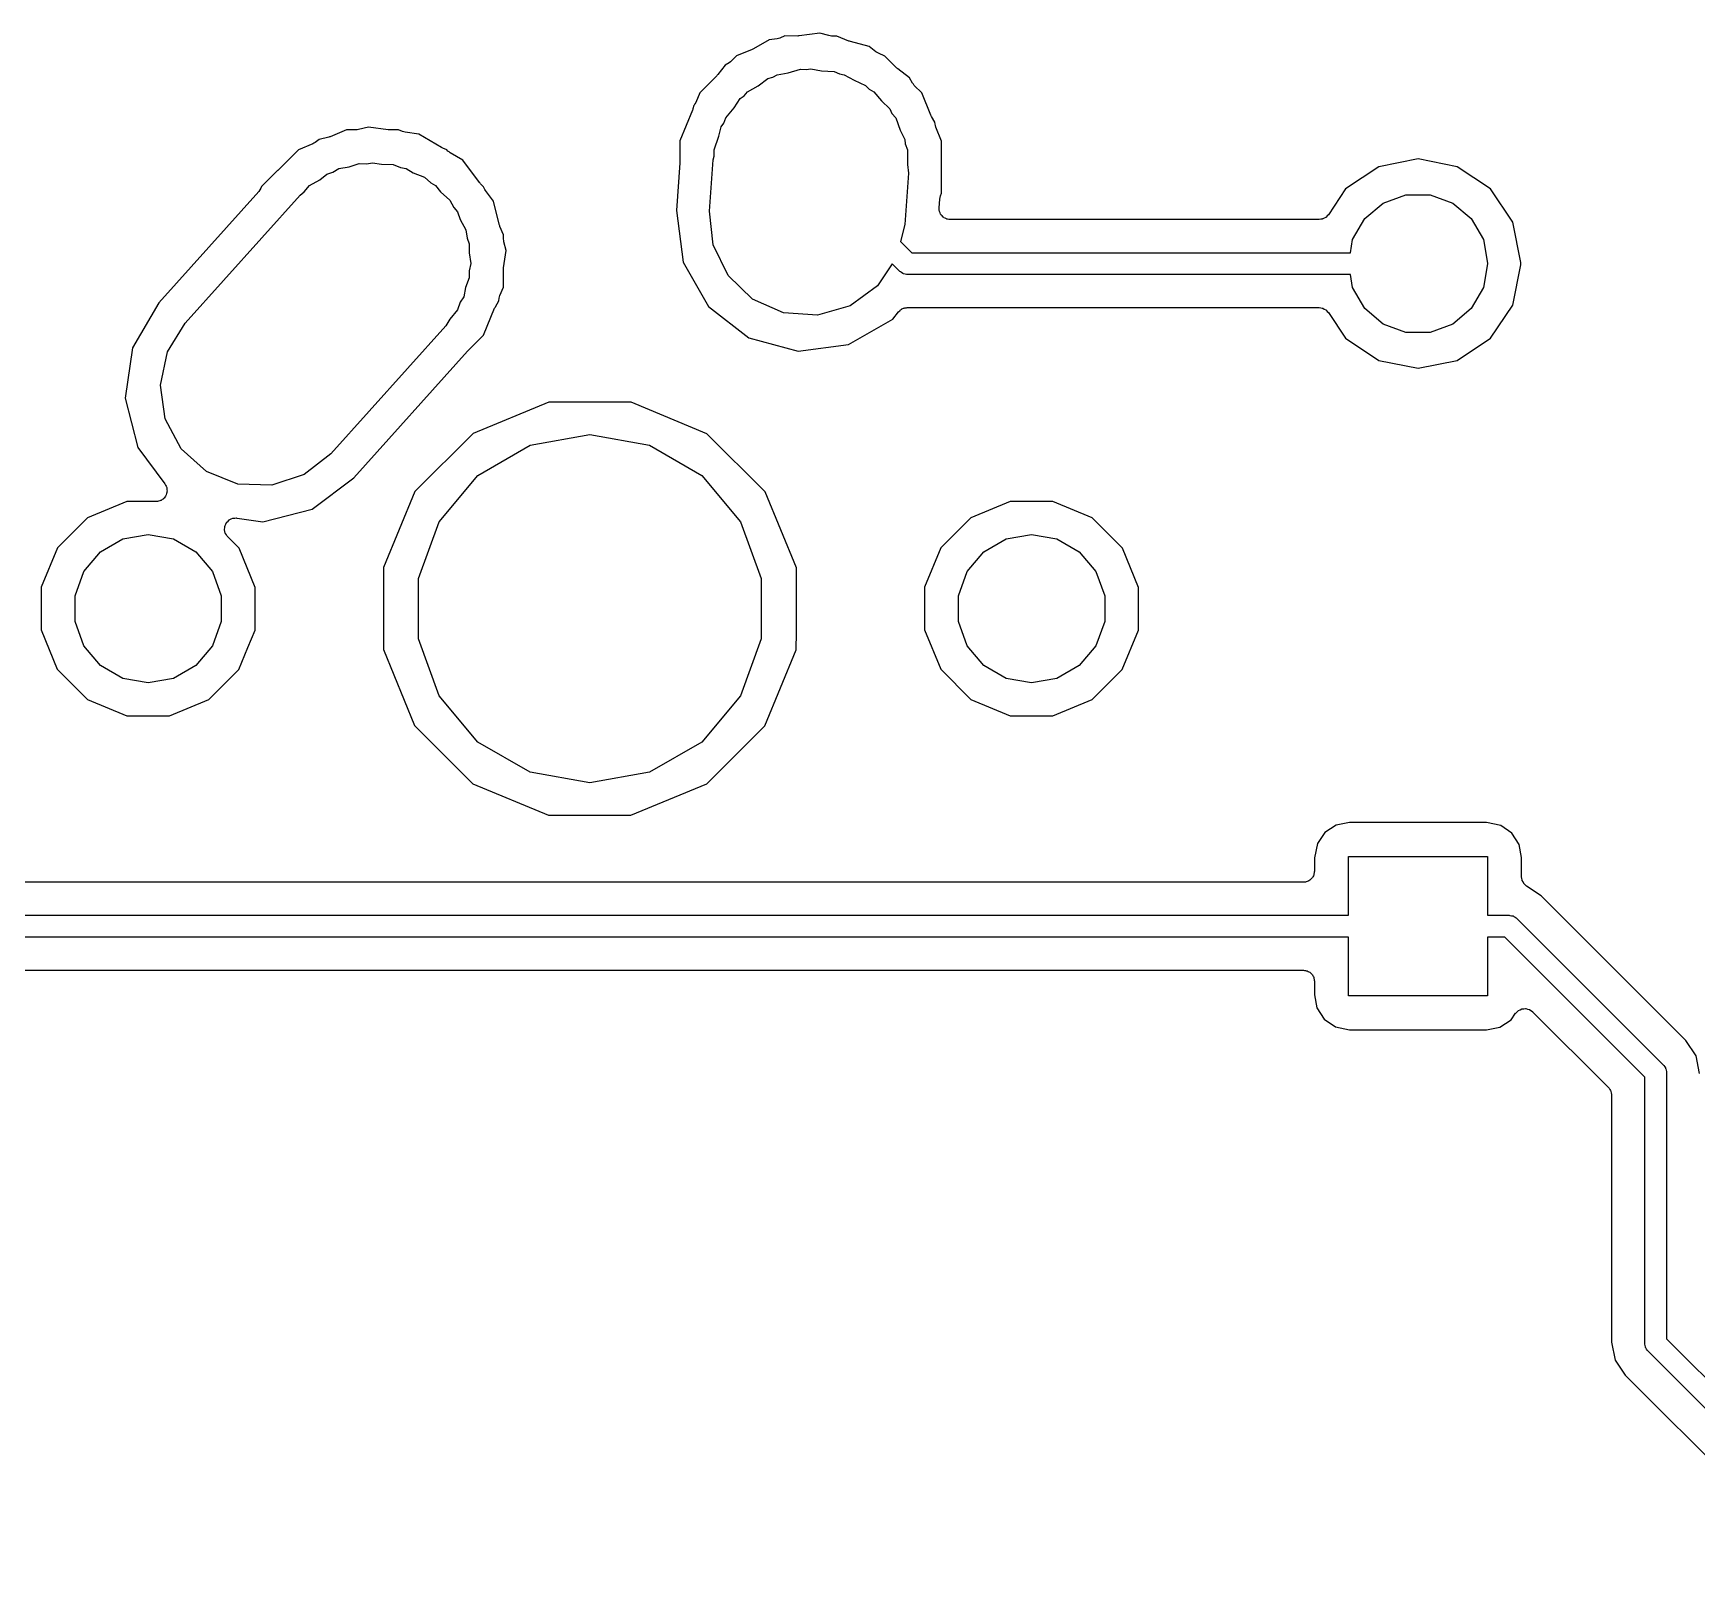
# Model space of a CAD drawing. Extents: x 29 to 257, y -104 to -29.
# Drawn here: x 203.15 to 222.28, y -87.34 to -69.58 of the extents above; entities that cross this region are included whole.
import ezdxf

# ---------------------------------------------------------------- set-up
doc = ezdxf.new("R2010")
doc.units = 0
doc.header["$MEASUREMENT"] = 0
doc.layers.add('BLACK', color=7, linetype='CONTINUOUS')

msp = doc.modelspace()

# ---------------------------------------------------------------- linework, layer by layer
at = {"layer": 'Black'}
for p, q in [((211.735, -69.6371), (211.719, -69.6407)), ((211.792, -69.6137), (211.735, -69.6371)), ((211.943, -69.6139), (211.792, -69.6137)), ((211.951, -69.6125), (211.943, -69.6139)), ((211.959, -69.6128), (211.951, -69.6125)), ((212.196, -69.5825), (211.959, -69.6128)), ((212.297, -69.6098), (212.196, -69.5825)), ((212.313, -69.6113), (212.297, -69.6098)), ((212.33, -69.6142), (212.313, -69.6113)), ((212.391, -69.6143), (212.33, -69.6142)), ((212.53, -69.6722), (212.391, -69.6143)), ((211.418, -69.7681), (211.238, -69.8425)), ((211.425, -69.7637), (211.418, -69.7681)), ((211.433, -69.7609), (211.425, -69.7637)), ((211.614, -69.657), (211.433, -69.7609)), ((211.703, -69.6457), (211.614, -69.657)), ((211.719, -69.6407), (211.703, -69.6457)), ((212.538, -69.6739), (212.53, -69.6722)), ((212.546, -69.6774), (212.538, -69.6739)), ((212.762, -69.7362), (212.546, -69.6774)), ((212.839, -69.7955), (212.762, -69.7362)), ((212.854, -69.8033), (212.839, -69.7955)), ((212.868, -69.8123), (212.854, -69.8033)), ((212.944, -69.844), (212.868, -69.8123)), ((211.105, -69.9486), (211.02, -70.0585)), ((211.153, -69.9212), (211.105, -69.9486)), ((211.166, -69.9105), (211.153, -69.9212)), ((211.18, -69.9009), (211.166, -69.9105)), ((211.238, -69.8425), (211.18, -69.9009)), ((211.831, -70.0364), (211.972, -69.9959)), ((211.972, -69.9959), (212.036, -70.0003)), ((212.036, -70.0003), (212.09, -69.9907)), ((212.09, -69.9907), (212.214, -70.0126)), ((212.214, -70.0126), (212.361, -70.0228)), ((212.361, -70.0228), (212.421, -70.049)), ((213.082, -69.982), (212.944, -69.844)), ((213.089, -69.9867), (213.082, -69.982)), ((213.094, -69.9927), (213.089, -69.9867)), ((213.226, -70.0949), (213.094, -69.9927)), ((211.009, -70.0707), (210.814, -70.2658)), ((211.014, -70.064), (211.009, -70.0707)), ((211.02, -70.0585), (211.014, -70.064)), ((211.364, -70.2549), (211.484, -70.1858)), ((211.484, -70.1858), (211.596, -70.1039)), ((211.596, -70.1039), (211.655, -70.0871)), ((211.655, -70.0871), (211.704, -70.0588)), ((211.704, -70.0588), (211.831, -70.0364)), ((212.421, -70.049), (212.476, -70.0588)), ((212.476, -70.0588), (212.588, -70.1234)), ((212.588, -70.1234), (212.719, -70.1813)), ((212.719, -70.1813), (212.764, -70.2247)), ((213.261, -70.1548), (213.226, -70.0949)), ((213.271, -70.1677), (213.261, -70.1548)), ((213.281, -70.1814), (213.271, -70.1677)), ((213.367, -70.268), (213.281, -70.1814)), ((210.758, -70.393), (210.75, -70.4078)), ((210.767, -70.3789), (210.758, -70.393)), ((210.814, -70.2658), (210.767, -70.3789)), ((211.21, -70.4391), (211.28, -70.3339)), ((211.28, -70.3339), (211.325, -70.3012)), ((211.325, -70.3012), (211.364, -70.2549)), ((212.764, -70.2247), (212.816, -70.2549)), ((212.816, -70.2549), (212.905, -70.3607)), ((212.905, -70.3607), (213, -70.4525)), ((213.473, -70.5233), (213.367, -70.268)), ((210.731, -70.4661), (210.584, -70.8191)), ((210.733, -70.4581), (210.731, -70.4661)), ((210.736, -70.4507), (210.733, -70.4581)), ((210.746, -70.4128), (210.736, -70.4507)), ((210.75, -70.4078), (210.746, -70.4128)), ((211.089, -70.6178), (211.112, -70.5554)), ((211.112, -70.5554), (211.21, -70.4391)), ((213, -70.4525), (213.025, -70.5045)), ((213.025, -70.5045), (213.068, -70.5554)), ((213.068, -70.5554), (213.12, -70.698)), ((213.477, -70.5302), (213.473, -70.5233)), ((213.48, -70.5379), (213.477, -70.5302)), ((213.518, -70.604), (213.48, -70.5379)), ((206.546, -70.7776), (206.435, -70.806)), ((206.554, -70.7739), (206.546, -70.7776)), ((206.563, -70.7719), (206.554, -70.7739)), ((206.752, -70.6937), (206.563, -70.7719)), ((206.857, -70.6938), (206.752, -70.6937)), ((206.872, -70.6911), (206.857, -70.6938)), ((206.888, -70.6899), (206.872, -70.6911)), ((207.003, -70.6606), (206.888, -70.6899)), ((207.229, -70.6929), (207.003, -70.6606)), ((207.238, -70.6926), (207.229, -70.6929)), ((207.246, -70.6942), (207.238, -70.6926)), ((207.351, -70.6943), (207.246, -70.6942)), ((207.395, -70.7128), (207.351, -70.6943)), ((207.411, -70.7162), (207.395, -70.7128)), ((207.426, -70.7212), (207.411, -70.7162)), ((207.584, -70.7437), (207.426, -70.7212)), ((207.842, -70.8967), (207.584, -70.7437)), ((210.978, -70.9239), (211.035, -70.7656)), ((211.035, -70.7656), (211.062, -70.658)), ((211.062, -70.658), (211.089, -70.6178)), ((213.12, -70.698), (213.171, -70.8035)), ((213.521, -70.6282), (213.518, -70.604)), ((213.526, -70.6442), (213.521, -70.6282)), ((213.53, -70.6605), (213.526, -70.6442)), ((213.596, -70.8218), (213.53, -70.6605)), ((206.198, -70.9225), (205.96, -71.1597)), ((206.364, -70.8541), (206.198, -70.9225)), ((206.377, -70.8455), (206.364, -70.8541)), ((206.391, -70.8383), (206.377, -70.8455)), ((206.435, -70.806), (206.391, -70.8383)), ((207.85, -70.8999), (207.842, -70.8967)), ((207.858, -70.9048), (207.85, -70.8999)), ((207.904, -70.924), (207.858, -70.9048)), ((207.917, -70.9364), (207.904, -70.924)), ((207.93, -70.9456), (207.917, -70.9364)), ((207.942, -70.9559), (207.93, -70.9456)), ((208.088, -71.0428), (207.942, -70.9559)), ((210.584, -70.8191), (210.584, -71.0632)), ((210.978, -70.9976), (210.978, -70.9239)), ((213.171, -70.8035), (213.177, -70.8546)), ((213.177, -70.8546), (213.202, -70.9239)), ((213.202, -70.9239), (213.202, -71.0924)), ((213.596, -71.4209), (213.596, -70.8218)), ((205.954, -71.1659), (205.774, -71.3458)), ((205.956, -71.163), (205.954, -71.1659)), ((205.959, -71.1608), (205.956, -71.163)), ((205.96, -71.1597), (205.959, -71.1604)), ((205.959, -71.1604), (205.959, -71.1608)), ((206.593, -71.1794), (206.664, -71.1388)), ((206.664, -71.1388), (206.781, -71.1182)), ((206.781, -71.1182), (206.897, -71.0802)), ((206.897, -71.0802), (206.98, -71.083)), ((206.98, -71.083), (207.05, -71.0707)), ((207.05, -71.0707), (207.152, -71.0887)), ((207.152, -71.0887), (207.287, -71.0932)), ((207.287, -71.0932), (207.373, -71.1277)), ((207.373, -71.1277), (207.436, -71.1388)), ((207.436, -71.1388), (207.517, -71.1857)), ((208.28, -71.299), (208.088, -71.0428)), ((210.584, -71.0718), (210.546, -71.6215)), ((210.584, -71.0632), (210.583, -71.0674)), ((210.583, -71.0674), (210.584, -71.0718)), ((210.927, -71.628), (210.968, -71.0372)), ((210.968, -71.0372), (210.978, -70.9976)), ((213.202, -71.0924), (213.213, -71.192)), ((218.624, -71.1168), (218.242, -71.3723)), ((219.075, -71.0271), (218.624, -71.1168)), ((219.526, -71.1168), (219.075, -71.0271)), ((219.908, -71.3723), (219.526, -71.1168)), ((205.774, -71.3458), (205.766, -71.3653)), ((206.264, -71.4069), (206.324, -71.3349)), ((206.324, -71.3349), (206.443, -71.2662)), ((206.443, -71.2662), (206.525, -71.2016)), ((206.525, -71.2016), (206.593, -71.1794)), ((207.517, -71.1857), (207.65, -71.2389)), ((207.65, -71.2389), (207.722, -71.3041)), ((207.722, -71.3041), (207.776, -71.3349)), ((207.776, -71.3349), (207.834, -71.4041)), ((208.287, -71.3051), (208.28, -71.299)), ((208.292, -71.3125), (208.287, -71.3051)), ((208.327, -71.348), (208.292, -71.3125)), ((208.334, -71.3642), (208.327, -71.348)), ((213.213, -71.192), (213.172, -71.7828)), ((205.743, -71.4015), (204.593, -72.683)), ((204.897, -72.9147), (206.218, -71.4427)), ((205.754, -71.3833), (205.743, -71.4015)), ((205.766, -71.3653), (205.754, -71.3833)), ((206.218, -71.4427), (206.264, -71.4069)), ((207.834, -71.4041), (207.941, -71.4999)), ((207.941, -71.4999), (207.987, -71.5863)), ((208.343, -71.3776), (208.334, -71.3642)), ((208.35, -71.3919), (208.343, -71.3776)), ((208.44, -71.5122), (208.35, -71.3919)), ((208.477, -71.6567), (208.44, -71.5122)), ((213.567, -71.5895), (213.574, -71.4905)), ((213.574, -71.4905), (213.579, -71.4705)), ((213.579, -71.4705), (213.583, -71.4505)), ((213.583, -71.4505), (213.596, -71.4209)), ((218.242, -71.3723), (218.044, -71.6688)), ((218.462, -71.714), (218.675, -71.5354)), ((218.675, -71.5354), (218.936, -71.4403)), ((218.936, -71.4403), (219.214, -71.4403)), ((219.214, -71.4403), (219.475, -71.5354)), ((219.475, -71.5354), (219.688, -71.714)), ((220.164, -71.7546), (219.908, -71.3723)), ((207.987, -71.5863), (208.028, -71.6354)), ((208.028, -71.6354), (208.06, -71.7234)), ((208.06, -71.7234), (208.125, -71.8445)), ((208.511, -71.7882), (208.477, -71.6567)), ((210.546, -71.6215), (210.622, -72.216)), ((210.969, -72.0165), (210.927, -71.628)), ((213.569, -71.6049), (213.567, -71.5895)), ((213.569, -71.6203), (213.569, -71.6049)), ((213.571, -71.6267), (213.569, -71.6203)), ((213.572, -71.6334), (213.571, -71.6267)), ((213.579, -71.6472), (213.572, -71.6334)), ((213.584, -71.6617), (213.579, -71.6472)), ((213.588, -71.6669), (213.584, -71.6617)), ((213.591, -71.673), (213.588, -71.6669)), ((213.602, -71.6837), (213.591, -71.673)), ((213.612, -71.6955), (213.602, -71.6837)), ((213.618, -71.6989), (213.612, -71.6955)), ((213.623, -71.7036), (213.618, -71.6989)), ((213.637, -71.7099), (213.623, -71.7036)), ((213.65, -71.7176), (213.637, -71.7099)), ((213.657, -71.7188), (213.65, -71.7176)), ((213.663, -71.7215), (213.657, -71.7188)), ((213.679, -71.7226), (213.663, -71.7215)), ((213.694, -71.7253), (213.679, -71.7226)), ((217.938, -71.7253), (213.694, -71.7253)), ((217.956, -71.7221), (217.938, -71.7253)), ((217.973, -71.7202), (217.956, -71.7221)), ((217.977, -71.7183), (217.973, -71.7202)), ((217.981, -71.7176), (217.977, -71.7183)), ((217.997, -71.7086), (217.981, -71.7176)), ((218.013, -71.7007), (217.997, -71.7086)), ((218.016, -71.6976), (218.013, -71.7007)), ((218.02, -71.6955), (218.016, -71.6976)), ((218.031, -71.6818), (218.02, -71.6955)), ((218.044, -71.6688), (218.031, -71.6818)), ((218.323, -71.9546), (218.462, -71.714)), ((219.688, -71.714), (219.827, -71.9546)), ((208.125, -71.8445), (208.138, -71.9373)), ((208.514, -71.7964), (208.511, -71.7882)), ((208.516, -71.8052), (208.514, -71.7964)), ((208.556, -71.9018), (208.516, -71.8052)), ((208.556, -71.95), (208.556, -71.9018)), ((213.172, -71.7828), (213.124, -71.977)), ((220.256, -72.2181), (220.164, -71.7546)), ((208.138, -71.9373), (208.162, -72.0039)), ((208.162, -72.0039), (208.162, -72.1076)), ((208.162, -72.1076), (208.18, -72.2313)), ((208.559, -71.9657), (208.556, -71.95)), ((208.557, -72.2783), (208.586, -72.0806)), ((208.56, -71.9816), (208.559, -71.9657)), ((208.586, -72.0806), (208.56, -71.9816)), ((211.14, -72.3675), (210.969, -72.0165)), ((213.124, -71.977), (213.253, -72.1063)), ((213.253, -72.1063), (218.297, -72.1063)), ((218.297, -72.1063), (218.323, -71.9546)), ((219.827, -71.9546), (219.875, -72.2282)), ((208.18, -72.2313), (208.162, -72.3149)), ((208.162, -72.3149), (208.162, -72.3961)), ((208.556, -72.2962), (208.557, -72.2873)), ((208.556, -72.5009), (208.556, -72.2962)), ((208.557, -72.2873), (208.557, -72.2783)), ((210.622, -72.216), (210.914, -72.7251)), ((213.028, -72.2353), (212.86, -72.4861)), ((213.113, -72.3196), (213.028, -72.2353)), ((219.875, -72.2343), (219.827, -72.5079)), ((219.875, -72.2282), (219.875, -72.2343)), ((220.164, -72.7079), (220.256, -72.2444)), ((220.256, -72.2444), (220.256, -72.2181)), ((208.121, -72.5078), (208.099, -72.6136)), ((208.162, -72.3961), (208.121, -72.5078)), ((208.515, -72.5979), (208.556, -72.5009)), ((211.421, -72.6387), (211.14, -72.3675)), ((212.86, -72.4861), (212.544, -72.7161)), ((213.117, -72.3228), (213.113, -72.3196)), ((213.121, -72.327), (213.117, -72.3228)), ((213.135, -72.3352), (213.121, -72.327)), ((213.148, -72.3445), (213.135, -72.3352)), ((213.154, -72.346), (213.148, -72.3445)), ((213.158, -72.3487), (213.154, -72.346)), ((213.175, -72.3515), (213.158, -72.3487)), ((213.19, -72.3558), (213.175, -72.3515)), ((213.196, -72.3553), (213.19, -72.3558)), ((213.201, -72.3563), (213.196, -72.3553)), ((218.297, -72.3563), (213.201, -72.3563)), ((218.323, -72.5079), (218.297, -72.3563)), ((218.462, -72.7485), (218.323, -72.5079)), ((219.827, -72.5079), (219.688, -72.7485)), ((204.593, -72.683), (204.288, -73.1987)), ((208.06, -72.6764), (208.028, -72.7646)), ((208.099, -72.6136), (208.06, -72.6764)), ((208.463, -72.7281), (208.502, -72.6613)), ((208.502, -72.6613), (208.507, -72.6286)), ((208.507, -72.6286), (208.512, -72.6134)), ((208.512, -72.6134), (208.515, -72.5979)), ((211.779, -72.7972), (211.421, -72.6387)), ((207.94, -72.87), (207.893, -72.9453)), ((208.028, -72.7646), (207.94, -72.87)), ((208.326, -73.0542), (208.455, -72.7441)), ((208.455, -72.7441), (208.46, -72.7365)), ((208.46, -72.7365), (208.463, -72.7281)), ((210.914, -72.7251), (211.378, -73.0838)), ((212.168, -72.8241), (211.779, -72.7972)), ((212.544, -72.7161), (212.168, -72.8241)), ((212.526, -73.163), (213.035, -72.8714)), ((213.035, -72.8714), (213.1, -72.7865)), ((213.1, -72.7865), (213.102, -72.7851)), ((213.102, -72.7849), (213.104, -72.7836)), ((213.102, -72.7851), (213.102, -72.7849)), ((213.104, -72.7836), (213.105, -72.7805)), ((213.105, -72.7805), (213.114, -72.7734)), ((213.114, -72.7734), (213.12, -72.767)), ((213.12, -72.767), (213.126, -72.7633)), ((213.126, -72.7633), (213.133, -72.7568)), ((213.133, -72.7568), (213.135, -72.7561)), ((213.135, -72.7557), (213.137, -72.755)), ((213.135, -72.7561), (213.135, -72.7557)), ((213.137, -72.755), (213.14, -72.7529)), ((213.14, -72.7529), (213.15, -72.7494)), ((213.15, -72.7494), (213.158, -72.7449)), ((213.158, -72.7449), (213.165, -72.7436)), ((213.165, -72.7436), (213.174, -72.7401)), ((213.174, -72.7401), (213.176, -72.74)), ((213.176, -72.74), (213.176, -72.7397)), ((213.176, -72.7397), (213.176, -72.7397)), ((213.176, -72.7397), (213.179, -72.7397)), ((213.179, -72.7397), (213.182, -72.7387)), ((213.182, -72.7387), (213.192, -72.7389)), ((213.192, -72.7389), (213.201, -72.7373)), ((213.201, -72.7373), (217.938, -72.7373)), ((217.938, -72.7373), (217.956, -72.7404)), ((217.956, -72.7404), (217.973, -72.7423)), ((217.973, -72.7423), (217.977, -72.7442)), ((217.977, -72.7442), (217.981, -72.7449)), ((217.981, -72.7449), (217.997, -72.7539)), ((217.997, -72.7539), (218.013, -72.7618)), ((218.013, -72.7618), (218.016, -72.7649)), ((218.016, -72.7649), (218.02, -72.767)), ((218.02, -72.767), (218.031, -72.7807)), ((218.031, -72.7807), (218.044, -72.7937)), ((218.044, -72.7937), (218.242, -73.0902)), ((218.675, -72.9271), (218.462, -72.7485)), ((219.688, -72.7485), (219.475, -72.9271)), ((219.908, -73.0902), (220.164, -72.7079)), ((204.691, -73.2464), (204.897, -72.9147)), ((207.893, -72.9453), (206.572, -74.4173)), ((208.146, -73.2341), (208.326, -73.0542)), ((211.378, -73.0838), (211.944, -73.2375)), ((218.936, -73.0222), (218.675, -72.9271)), ((219.214, -73.0222), (218.936, -73.0222)), ((219.475, -72.9271), (219.214, -73.0222)), ((204.288, -73.1987), (204.204, -73.7794)), ((204.61, -73.6287), (204.691, -73.2464)), ((206.835, -74.6946), (208.141, -73.2392)), ((208.141, -73.2392), (208.144, -73.237)), ((208.144, -73.237), (208.146, -73.2341)), ((211.944, -73.2375), (212.526, -73.163)), ((218.242, -73.0902), (218.624, -73.3457)), ((219.526, -73.3457), (219.908, -73.0902)), ((218.624, -73.3457), (219.075, -73.4354)), ((219.075, -73.4354), (219.526, -73.3457)), ((204.665, -74.0155), (204.61, -73.6287)), ((204.204, -73.7794), (204.35, -74.3478)), ((209.08, -73.8247), (208.206, -74.1855)), ((210.024, -73.8255), (209.08, -73.8247)), ((210.897, -74.1878), (210.024, -73.8255)), ((204.849, -74.3601), (204.665, -74.0155)), ((208.206, -74.1855), (207.538, -74.853)), ((208.865, -74.3192), (209.55, -74.1985)), ((209.55, -74.1985), (210.235, -74.3192)), ((211.565, -74.8565), (210.897, -74.1878)), ((204.35, -74.3478), (204.663, -74.765)), ((205.14, -74.6211), (204.849, -74.3601)), ((206.572, -74.4173), (206.265, -74.6584)), ((208.263, -74.6667), (208.865, -74.3192)), ((210.235, -74.3192), (210.837, -74.6667)), ((204.663, -74.765), (204.666, -74.7719)), ((204.666, -74.7719), (204.671, -74.7778)), ((204.671, -74.7778), (204.676, -74.7914)), ((204.676, -74.7914), (204.683, -74.8044)), ((204.683, -74.8044), (204.683, -74.812)), ((205.503, -74.7668), (205.14, -74.6211)), ((205.893, -74.7798), (205.503, -74.7668)), ((206.265, -74.6584), (205.893, -74.7798)), ((206.355, -75.054), (206.835, -74.6946)), ((207.817, -75.1992), (208.263, -74.6667)), ((210.837, -74.6667), (211.283, -75.1992)), ((204.226, -74.9679), (203.773, -75.155)), ((204.561, -74.9682), (204.226, -74.9679)), ((204.568, -74.9668), (204.561, -74.9682)), ((204.576, -74.9673), (204.568, -74.9668)), ((204.59, -74.9631), (204.576, -74.9673)), ((204.604, -74.9606), (204.59, -74.9631)), ((204.611, -74.9567), (204.604, -74.9606)), ((204.618, -74.9545), (204.611, -74.9567)), ((204.63, -74.9458), (204.618, -74.9545)), ((204.643, -74.9385), (204.63, -74.9458)), ((204.647, -74.9327), (204.643, -74.9385)), ((204.654, -74.928), (204.647, -74.9327)), ((204.662, -74.9159), (204.654, -74.928)), ((204.671, -74.9048), (204.662, -74.9159)), ((204.674, -74.8976), (204.671, -74.9048)), ((204.678, -74.8911), (204.674, -74.8976)), ((204.681, -74.877), (204.678, -74.8911)), ((204.686, -74.8633), (204.681, -74.877)), ((204.683, -74.812), (204.686, -74.8192)), ((204.686, -74.8192), (204.686, -74.8337)), ((204.686, -74.8337), (204.688, -74.8482)), ((204.688, -74.8482), (204.686, -74.8557)), ((204.686, -74.8557), (204.686, -74.8633)), ((207.538, -74.853), (207.176, -75.7255)), ((211.925, -75.7297), (211.565, -74.8565)), ((214.386, -74.9679), (213.933, -75.155)), ((214.876, -74.9683), (214.386, -74.9679)), ((215.329, -75.1563), (214.876, -74.9683)), ((203.773, -75.155), (203.426, -75.5013)), ((205.389, -75.1921), (205.402, -75.1789)), ((205.402, -75.1789), (205.405, -75.1774)), ((205.405, -75.1774), (205.408, -75.1751)), ((205.408, -75.1751), (205.425, -75.1681)), ((205.425, -75.1681), (205.442, -75.1603)), ((205.442, -75.1603), (205.445, -75.16)), ((205.445, -75.16), (205.449, -75.1587)), ((205.449, -75.1587), (205.467, -75.1581)), ((205.467, -75.1581), (205.486, -75.1565)), ((205.486, -75.1565), (205.489, -75.1574)), ((205.489, -75.1574), (205.493, -75.1573)), ((205.493, -75.1573), (205.787, -75.1994)), ((205.787, -75.1994), (206.355, -75.054)), ((213.933, -75.155), (213.586, -75.5013)), ((215.675, -75.5031), (215.329, -75.1563)), ((204.178, -75.3974), (204.47, -75.3458)), ((204.47, -75.3458), (204.762, -75.3974)), ((205.348, -75.2871), (205.35, -75.2686)), ((205.348, -75.2905), (205.348, -75.2871)), ((205.348, -75.2939), (205.348, -75.2905)), ((205.353, -75.312), (205.348, -75.2939)), ((205.35, -75.2686), (205.352, -75.25)), ((205.352, -75.25), (205.354, -75.2469)), ((205.357, -75.3302), (205.353, -75.312)), ((205.354, -75.2434), (205.363, -75.227)), ((205.354, -75.2469), (205.354, -75.2434)), ((205.359, -75.3332), (205.357, -75.3302)), ((205.36, -75.3365), (205.359, -75.3332)), ((205.37, -75.3519), (205.36, -75.3365)), ((205.363, -75.227), (205.371, -75.21)), ((205.38, -75.3677), (205.37, -75.3519)), ((205.371, -75.21), (205.373, -75.2076)), ((205.373, -75.2076), (205.375, -75.2045)), ((205.375, -75.2045), (205.389, -75.1921)), ((205.383, -75.3699), (205.38, -75.3677)), ((205.385, -75.3727), (205.383, -75.3699)), ((205.515, -75.5031), (205.385, -75.3727)), ((207.579, -75.8524), (207.817, -75.1992)), ((211.283, -75.1992), (211.521, -75.8524)), ((214.338, -75.3974), (214.63, -75.3458)), ((214.63, -75.3458), (214.922, -75.3974)), ((203.426, -75.5013), (203.238, -75.9539)), ((203.73, -75.7729), (203.921, -75.5457)), ((203.921, -75.5457), (204.178, -75.3974)), ((204.762, -75.3974), (205.019, -75.5457)), ((205.019, -75.5457), (205.21, -75.7729)), ((205.702, -75.956), (205.515, -75.5031)), ((213.586, -75.5013), (213.398, -75.9539)), ((213.89, -75.7729), (214.081, -75.5457)), ((214.081, -75.5457), (214.338, -75.3974)), ((214.922, -75.3974), (215.179, -75.5457)), ((215.179, -75.5457), (215.37, -75.7729)), ((215.862, -75.956), (215.675, -75.5031)), ((207.176, -75.7255), (207.175, -76.6703)), ((211.925, -76.469), (211.925, -75.7297)), ((203.238, -75.9539), (203.238, -76.444)), ((203.629, -76.0517), (203.73, -75.7729)), ((205.21, -75.7729), (205.311, -76.0517)), ((207.579, -76.5476), (207.579, -75.8524)), ((211.521, -75.8524), (211.521, -76.5476)), ((213.398, -75.9539), (213.398, -76.444)), ((213.789, -76.0517), (213.89, -75.7729)), ((215.37, -75.7729), (215.471, -76.0517)), ((203.629, -76.3483), (203.629, -76.0517)), ((205.311, -76.0517), (205.311, -76.3483)), ((205.702, -76.4461), (205.702, -75.956)), ((213.789, -76.3483), (213.789, -76.0517)), ((215.471, -76.0517), (215.471, -76.3483)), ((215.862, -76.4461), (215.862, -75.956)), ((203.238, -76.444), (203.425, -76.8969)), ((203.73, -76.6271), (203.629, -76.3483)), ((205.311, -76.3483), (205.21, -76.6271)), ((205.618, -76.6468), (205.702, -76.4461)), ((211.924, -76.6745), (211.925, -76.469)), ((213.398, -76.444), (213.585, -76.8969)), ((213.89, -76.6271), (213.789, -76.3483)), ((215.471, -76.3483), (215.37, -76.6271)), ((215.674, -76.8987), (215.862, -76.4461)), ((203.921, -76.8543), (203.73, -76.6271)), ((205.21, -76.6271), (205.019, -76.8543)), ((205.514, -76.8987), (205.618, -76.6468)), ((207.175, -76.6703), (207.535, -77.5435)), ((207.817, -77.2008), (207.579, -76.5476)), ((211.521, -76.5476), (211.283, -77.2008)), ((211.562, -77.547), (211.924, -76.6745)), ((214.081, -76.8543), (213.89, -76.6271)), ((215.37, -76.6271), (215.179, -76.8543)), ((203.425, -76.8969), (203.771, -77.2437)), ((204.178, -77.0026), (203.921, -76.8543)), ((205.019, -76.8543), (204.762, -77.0026)), ((205.167, -77.245), (205.514, -76.8987)), ((213.585, -76.8969), (213.931, -77.2437)), ((214.338, -77.0026), (214.081, -76.8543)), ((215.179, -76.8543), (214.922, -77.0026)), ((215.327, -77.245), (215.674, -76.8987)), ((204.47, -77.0541), (204.178, -77.0026)), ((204.762, -77.0026), (204.47, -77.0541)), ((214.63, -77.0541), (214.338, -77.0026)), ((214.922, -77.0026), (214.63, -77.0541)), ((203.771, -77.2437), (204.224, -77.4317)), ((204.714, -77.4321), (205.167, -77.245)), ((208.263, -77.7332), (207.817, -77.2008)), ((211.283, -77.2008), (210.837, -77.7332)), ((213.931, -77.2437), (214.384, -77.4317)), ((214.874, -77.4321), (215.327, -77.245)), ((204.224, -77.4317), (204.714, -77.4321)), ((214.384, -77.4317), (214.874, -77.4321)), ((207.535, -77.5435), (208.203, -78.2122)), ((210.894, -78.2145), (211.562, -77.547)), ((208.865, -78.0808), (208.263, -77.7332)), ((210.837, -77.7332), (210.235, -78.0808)), ((208.203, -78.2122), (209.076, -78.5745)), ((209.55, -78.2015), (208.865, -78.0808)), ((210.235, -78.0808), (209.55, -78.2015)), ((210.02, -78.5753), (210.894, -78.2145)), ((209.076, -78.5745), (210.02, -78.5753)), ((218.004, -78.7729), (217.917, -78.9002)), ((218.135, -78.6889), (218.004, -78.7729)), ((218.287, -78.6603), (218.135, -78.6889)), ((219.862, -78.6603), (218.287, -78.6603)), ((220.026, -78.6935), (219.862, -78.6603)), ((220.153, -78.7804), (220.026, -78.6935)), ((220.237, -78.9109), (220.153, -78.7804)), ((217.917, -78.9002), (217.884, -79.064)), ((220.266, -79.0631), (220.237, -78.9109)), ((217.884, -79.064), (217.884, -79.2182)), ((218.275, -79.7262), (218.275, -79.0512)), ((218.275, -79.0512), (219.875, -79.0512)), ((219.875, -79.0512), (219.875, -79.7262)), ((220.266, -79.2836), (220.266, -79.0631)), ((217.757, -79.3452), (201.343, -79.3452)), ((217.768, -79.3433), (217.757, -79.3452)), ((217.779, -79.3433), (217.768, -79.3433)), ((217.79, -79.3395), (217.779, -79.3433)), ((217.8, -79.3376), (217.79, -79.3395)), ((217.81, -79.332), (217.8, -79.3376)), ((217.821, -79.3282), (217.81, -79.332)), ((217.829, -79.3211), (217.821, -79.3282)), ((217.839, -79.3155), (217.829, -79.3211)), ((217.846, -79.307), (217.839, -79.3155)), ((217.854, -79.2999), (217.846, -79.307)), ((217.86, -79.2903), (217.854, -79.2999)), ((217.867, -79.2818), (217.86, -79.2903)), ((217.871, -79.2713), (217.867, -79.2818)), ((217.876, -79.2617), (217.871, -79.2713)), ((217.878, -79.2507), (217.876, -79.2617)), ((217.882, -79.2403), (217.878, -79.2507)), ((217.884, -79.2182), (217.882, -79.2292)), ((217.882, -79.2292), (217.882, -79.2403)), ((220.269, -79.3013), (220.266, -79.2836)), ((220.271, -79.3192), (220.269, -79.3013)), ((220.273, -79.3229), (220.271, -79.3192)), ((220.274, -79.3271), (220.273, -79.3229)), ((220.283, -79.3426), (220.274, -79.3271)), ((220.291, -79.3587), (220.283, -79.3426)), ((220.294, -79.3616), (220.291, -79.3587)), ((220.296, -79.3652), (220.294, -79.3616)), ((220.309, -79.3768), (220.296, -79.3652)), ((220.322, -79.3892), (220.309, -79.3768)), ((220.492, -79.5023), (220.322, -79.3892)), ((222.157, -81.1674), (220.492, -79.5023)), ((200.825, -79.7262), (218.275, -79.7262)), ((219.875, -79.7262), (220.125, -79.7262)), ((220.125, -79.7262), (220.13, -79.7272)), ((220.13, -79.7272), (220.136, -79.7267)), ((220.136, -79.7267), (220.152, -79.731)), ((220.152, -79.731), (220.168, -79.7338)), ((220.168, -79.7338), (220.173, -79.7365)), ((220.173, -79.7365), (220.178, -79.738)), ((220.178, -79.738), (220.191, -79.7473)), ((220.191, -79.7473), (220.205, -79.7555)), ((220.205, -79.7555), (220.209, -79.7597)), ((220.209, -79.7597), (220.213, -79.7629)), ((220.213, -79.7629), (221.896, -81.4456)), ((218.275, -79.9762), (200.825, -79.9762)), ((218.275, -80.6512), (218.275, -79.9762)), ((220.073, -79.9762), (219.875, -79.9762)), ((219.875, -79.9762), (219.875, -80.6512)), ((221.683, -81.5858), (220.073, -79.9762)), ((201.343, -80.3572), (217.757, -80.3572)), ((217.757, -80.3572), (217.768, -80.3592)), ((217.768, -80.3592), (217.779, -80.3592)), ((217.779, -80.3592), (217.79, -80.363)), ((217.79, -80.363), (217.8, -80.3649)), ((217.8, -80.3649), (217.81, -80.3705)), ((217.81, -80.3705), (217.821, -80.3743)), ((217.821, -80.3743), (217.829, -80.3814)), ((217.829, -80.3814), (217.839, -80.387)), ((217.839, -80.387), (217.846, -80.3955)), ((217.846, -80.3955), (217.854, -80.4026)), ((217.854, -80.4026), (217.86, -80.4122)), ((217.86, -80.4122), (217.867, -80.4207)), ((217.867, -80.4207), (217.871, -80.4312)), ((217.871, -80.4312), (217.876, -80.4408)), ((217.876, -80.4408), (217.878, -80.4518)), ((217.878, -80.4518), (217.882, -80.4622)), ((217.882, -80.4622), (217.882, -80.4733)), ((217.882, -80.4733), (217.884, -80.4843)), ((217.884, -80.4843), (217.884, -80.6394)), ((217.884, -80.6394), (217.913, -80.7916)), ((219.875, -80.6512), (218.275, -80.6512)), ((217.913, -80.7916), (217.997, -80.9221)), ((217.997, -80.9221), (218.124, -81.009)), ((220.146, -80.9296), (220.198, -80.8529)), ((220.198, -80.8529), (220.199, -80.8524)), ((220.199, -80.8517), (220.214, -80.8366)), ((220.199, -80.8524), (220.199, -80.8517)), ((220.214, -80.8366), (220.229, -80.8214)), ((220.229, -80.8214), (220.23, -80.821)), ((220.23, -80.8205), (220.25, -80.8115)), ((220.23, -80.821), (220.23, -80.8205)), ((220.25, -80.8115), (220.269, -80.8023)), ((220.269, -80.8023), (220.27, -80.8022)), ((220.27, -80.8019), (220.291, -80.8)), ((220.27, -80.8022), (220.27, -80.8019)), ((220.291, -80.8), (220.313, -80.7979)), ((220.313, -80.7979), (220.313, -80.7981)), ((220.313, -80.7981), (220.314, -80.798)), ((220.314, -80.798), (220.335, -80.8036)), ((220.335, -80.8036), (220.355, -80.8088)), ((220.355, -80.8088), (220.356, -80.8093)), ((220.356, -80.8093), (220.357, -80.8094)), ((220.357, -80.8094), (220.374, -80.8217)), ((220.374, -80.8217), (220.392, -80.8337)), ((220.392, -80.8337), (220.392, -80.8343)), ((220.392, -80.8343), (220.393, -80.8347)), ((220.393, -80.8347), (221.265, -81.7064)), ((218.124, -81.009), (218.288, -81.0422)), ((218.288, -81.0422), (219.863, -81.0422)), ((219.863, -81.0422), (220.015, -81.0136)), ((220.015, -81.0136), (220.146, -80.9296)), ((222.273, -81.3413), (222.157, -81.1674)), ((221.896, -81.4456), (221.899, -81.4501)), ((221.899, -81.4501), (221.904, -81.4537)), ((221.904, -81.4537), (221.912, -81.4678)), ((221.912, -81.4678), (221.921, -81.4812)), ((221.921, -81.4812), (221.922, -81.4865)), ((221.922, -81.4865), (221.925, -81.4912)), ((221.925, -81.4912), (221.928, -81.5073)), ((222.314, -81.5465), (222.273, -81.3413)), ((221.683, -84.6478), (221.683, -81.5858)), ((221.928, -81.5073), (221.932, -81.5231)), ((221.932, -81.5231), (221.932, -81.5286)), ((221.932, -81.5286), (221.933, -81.534)), ((221.933, -81.534), (221.933, -84.596)), ((221.265, -81.7064), (221.268, -81.711)), ((221.268, -81.711), (221.272, -81.7146)), ((221.272, -81.7146), (221.28, -81.7289)), ((221.28, -81.7289), (221.29, -81.7425)), ((221.29, -81.7425), (221.291, -81.7479)), ((221.291, -81.7479), (221.294, -81.7528)), ((221.294, -81.7528), (221.297, -81.7691)), ((221.297, -81.7691), (221.301, -81.7851)), ((221.301, -81.7851), (221.301, -81.7907)), ((221.301, -81.7907), (221.302, -81.7962)), ((221.302, -81.7962), (221.302, -84.6352)), ((221.302, -84.6352), (221.343, -84.8404)), ((221.684, -84.6532), (221.683, -84.6478)), ((221.683, -84.6586), (221.684, -84.6532)), ((221.687, -84.6744), (221.683, -84.6586)), ((221.69, -84.6905), (221.687, -84.6744)), ((221.693, -84.6953), (221.69, -84.6905)), ((221.694, -84.7006), (221.693, -84.6953)), ((221.704, -84.714), (221.694, -84.7006)), ((221.712, -84.7281), (221.704, -84.714)), ((221.716, -84.7316), (221.712, -84.7281)), ((221.719, -84.7361), (221.716, -84.7316)), ((224.067, -87.0834), (221.719, -84.7361)), ((221.933, -84.596), (224.207, -86.87)), ((221.343, -84.8404), (221.459, -85.0144)), ((221.459, -85.0144), (223.788, -87.344))]:
    msp.add_line(p, q, dxfattribs=at)

doc.saveas('drawing.dxf')
